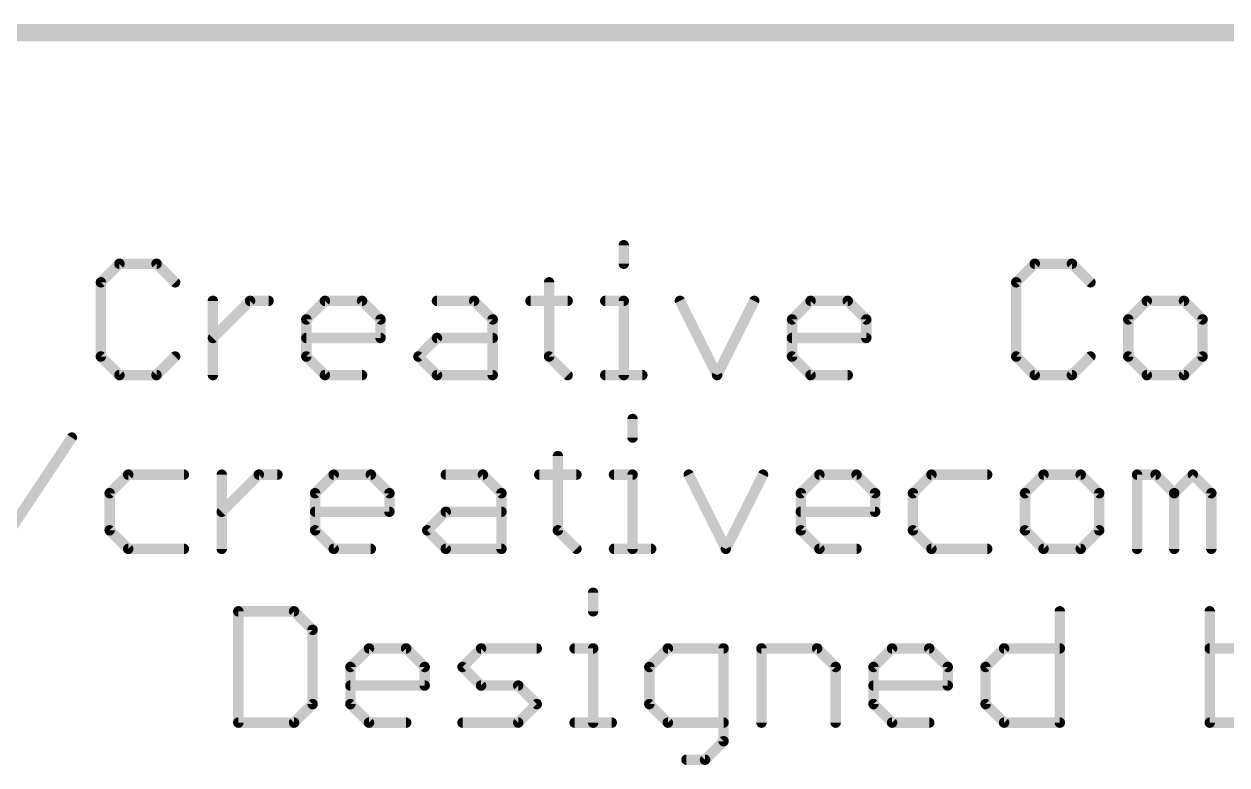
# Model space of a CAD drawing. Extents: x -19 to 88, y -11 to 23.
# Drawn here: x 9.65 to 27.22, y -10.7 to 0.13 of the extents above; entities that cross this region are included whole.
import ezdxf

# ---------------------------------------------------------------- set-up
doc = ezdxf.new("R2010")
doc.units = 0
for name, color, linetype in [('1', 12, 'CONTINUOUS'), ('16', 132, 'CONTINUOUS'), ('20', 53, 'CONTINUOUS'), ('51', 53, 'CONTINUOUS')]:
    doc.layers.add(name, color=color, linetype=linetype)

msp = doc.modelspace()

# ---------------------------------------------------------------- linework, layer by layer
at = {"layer": '1', "const_width": 0.254}
msp.add_lwpolyline([(43.18, 0), (0, 0)], dxfattribs=at)
at = {"layer": '16', "const_width": 0.254}
msp.add_lwpolyline([(43.18, 0), (0, 0)], dxfattribs=at)
at = {"layer": '20', "const_width": 0.2032}
msp.add_lwpolyline([(0, 0), (43.18, 0)], dxfattribs=at)
at = {"layer": '51', "const_width": 0.1524}
for points in [[(18.4062, -3.1056), (18.4062, -3.3768)], [(11.039, -3.3768), (10.7679, -3.648)], [(11.5814, -3.3768), (11.039, -3.3768)], [(11.8525, -3.648), (11.5814, -3.3768)], [(24.4091, -3.3768), (24.138, -3.648)], [(24.9515, -3.3768), (24.4091, -3.3768)], [(25.2226, -3.648), (24.9515, -3.3768)], [(10.7679, -3.648), (10.7679, -4.7326)], [(17.3148, -3.648), (17.3148, -4.7326)], [(24.138, -3.648), (24.138, -4.7326)], [(12.405, -5.0038), (12.405, -3.9191)], [(12.405, -4.4615), (12.9474, -3.9191)], [(12.9474, -3.9191), (13.2185, -3.9191)], [(13.7693, -4.1903), (14.0405, -3.9191)], [(14.0405, -3.9191), (14.5828, -3.9191)], [(14.5828, -3.9191), (14.854, -4.1903)], [(15.6776, -3.9191), (16.22, -3.9191)], [(16.22, -3.9191), (16.4911, -4.1903)], [(17.0436, -3.9191), (17.586, -3.9191)], [(18.1351, -3.9191), (18.4062, -3.9191)], [(18.4062, -3.9191), (18.4062, -5.0038)], [(19.2265, -3.9191), (19.7688, -5.0038)], [(19.7688, -5.0038), (20.3112, -3.9191)], [(20.8637, -4.1903), (21.1348, -3.9191)], [(21.1348, -3.9191), (21.6772, -3.9191)], [(21.6772, -3.9191), (21.9483, -4.1903)], [(26.0463, -3.9191), (25.7751, -4.1903)], [(26.5886, -3.9191), (26.0463, -3.9191)], [(26.8598, -4.1903), (26.5886, -3.9191)], [(13.7693, -4.7326), (13.7693, -4.1903)], [(14.854, -4.1903), (14.854, -4.4615)], [(16.4911, -4.1903), (16.4911, -5.0038)], [(20.8637, -4.7326), (20.8637, -4.1903)], [(21.9483, -4.1903), (21.9483, -4.4615)], [(25.7751, -4.1903), (25.7751, -4.7326)], [(26.8598, -4.7326), (26.8598, -4.1903)], [(14.854, -4.4615), (13.7693, -4.4615)], [(15.4065, -4.7326), (15.6776, -4.4615)], [(15.6776, -4.4615), (16.4911, -4.4615)], [(21.9483, -4.4615), (20.8637, -4.4615)], [(10.7679, -4.7326), (11.039, -5.0038)], [(11.5814, -5.0038), (11.8525, -4.7326)], [(14.0405, -5.0038), (13.7693, -4.7326)], [(15.6776, -5.0038), (15.4065, -4.7326)], [(17.3148, -4.7326), (17.586, -5.0038)], [(21.1348, -5.0038), (20.8637, -4.7326)], [(24.138, -4.7326), (24.4091, -5.0038)], [(24.9515, -5.0038), (25.2226, -4.7326)], [(25.7751, -4.7326), (26.0463, -5.0038)], [(26.5886, -5.0038), (26.8598, -4.7326)], [(11.039, -5.0038), (11.5814, -5.0038)], [(14.5828, -5.0038), (14.0405, -5.0038)], [(16.4911, -5.0038), (15.6776, -5.0038)], [(18.1351, -5.0038), (18.6774, -5.0038)], [(21.6772, -5.0038), (21.1348, -5.0038)], [(24.4091, -5.0038), (24.9515, -5.0038)], [(26.0463, -5.0038), (26.5886, -5.0038)], [(18.5346, -5.6456), (18.5346, -5.9168)], [(9.2591, -7.5438), (10.3438, -5.9168)], [(17.4432, -6.188), (17.4432, -7.2726)], [(11.1674, -6.4591), (10.8963, -6.7303)], [(11.9809, -6.4591), (11.1674, -6.4591)], [(12.5334, -7.5438), (12.5334, -6.4591)], [(12.5334, -7.0015), (13.0758, -6.4591)], [(13.0758, -6.4591), (13.3469, -6.4591)], [(13.8977, -6.7303), (14.1689, -6.4591)], [(14.1689, -6.4591), (14.7112, -6.4591)], [(14.7112, -6.4591), (14.9824, -6.7303)], [(15.8061, -6.4591), (16.3484, -6.4591)], [(16.3484, -6.4591), (16.6195, -6.7303)], [(17.172, -6.4591), (17.7144, -6.4591)], [(18.2635, -6.4591), (18.5346, -6.4591)], [(18.5346, -6.4591), (18.5346, -7.5438)], [(19.3549, -6.4591), (19.8972, -7.5438)], [(19.8972, -7.5438), (20.4396, -6.4591)], [(20.9921, -6.7303), (21.2632, -6.4591)], [(21.2632, -6.4591), (21.8056, -6.4591)], [(21.8056, -6.4591), (22.0767, -6.7303)], [(22.9004, -6.4591), (22.6292, -6.7303)], [(23.7139, -6.4591), (22.9004, -6.4591)], [(24.5375, -6.4591), (24.2664, -6.7303)], [(25.0799, -6.4591), (24.5375, -6.4591)], [(25.351, -6.7303), (25.0799, -6.4591)], [(25.9035, -7.5438), (25.9035, -6.4591)], [(25.9035, -6.4591), (26.1747, -6.4591)], [(26.1747, -6.4591), (26.4459, -6.7303)], [(26.4459, -6.7303), (26.717, -6.4591)], [(26.717, -6.4591), (26.9882, -6.7303)], [(10.8963, -6.7303), (10.8963, -7.2726)], [(13.8977, -7.2726), (13.8977, -6.7303)], [(14.9824, -6.7303), (14.9824, -7.0015)], [(16.6195, -6.7303), (16.6195, -7.5438)], [(20.9921, -7.2726), (20.9921, -6.7303)], [(22.0767, -6.7303), (22.0767, -7.0015)], [(22.6292, -6.7303), (22.6292, -7.2726)], [(24.2664, -6.7303), (24.2664, -7.2726)], [(25.351, -7.2726), (25.351, -6.7303)], [(26.4459, -6.7303), (26.4459, -7.5438)], [(26.9882, -6.7303), (26.9882, -7.5438)], [(14.9824, -7.0015), (13.8977, -7.0015)], [(15.5349, -7.2726), (15.8061, -7.0015)], [(15.8061, -7.0015), (16.6195, -7.0015)], [(22.0767, -7.0015), (20.9921, -7.0015)], [(10.8963, -7.2726), (11.1674, -7.5438)], [(14.1689, -7.5438), (13.8977, -7.2726)], [(15.8061, -7.5438), (15.5349, -7.2726)], [(17.4432, -7.2726), (17.7144, -7.5438)], [(21.2632, -7.5438), (20.9921, -7.2726)], [(22.6292, -7.2726), (22.9004, -7.5438)], [(24.2664, -7.2726), (24.5375, -7.5438)], [(25.0799, -7.5438), (25.351, -7.2726)], [(11.1674, -7.5438), (11.9809, -7.5438)], [(14.7112, -7.5438), (14.1689, -7.5438)], [(16.6195, -7.5438), (15.8061, -7.5438)], [(18.2635, -7.5438), (18.8058, -7.5438)], [(21.8056, -7.5438), (21.2632, -7.5438)], [(22.9004, -7.5438), (23.7139, -7.5438)], [(24.5375, -7.5438), (25.0799, -7.5438)], [(17.9588, -8.1856), (17.9588, -8.4568)], [(12.7762, -8.4568), (12.7762, -10.0838)], [(13.5897, -8.4568), (12.7762, -8.4568)], [(13.8609, -8.728), (13.5897, -8.4568)], [(24.7752, -8.4568), (24.7752, -10.0838)], [(26.9649, -8.4568), (26.9649, -10.0838)], [(13.8609, -9.8126), (13.8609, -8.728)], [(14.4134, -9.2703), (14.6845, -8.9991)], [(14.6845, -8.9991), (15.2269, -8.9991)], [(15.2269, -8.9991), (15.498, -9.2703)], [(16.0505, -9.2703), (16.3217, -8.9991)], [(16.3217, -8.9991), (17.1352, -8.9991)], [(17.6877, -8.9991), (17.9588, -8.9991)], [(17.9588, -8.9991), (17.9588, -10.0838)], [(19.0503, -8.9991), (18.7791, -9.2703)], [(19.8638, -8.9991), (19.0503, -8.9991)], [(19.8638, -10.355), (19.8638, -8.9991)], [(20.4163, -10.0838), (20.4163, -8.9991)], [(20.4163, -8.9991), (21.2298, -8.9991)], [(21.2298, -8.9991), (21.5009, -9.2703)], [(22.0534, -9.2703), (22.3246, -8.9991)], [(22.3246, -8.9991), (22.8669, -8.9991)], [(22.8669, -8.9991), (23.1381, -9.2703)], [(23.6906, -9.2703), (23.9617, -8.9991)], [(23.9617, -8.9991), (24.7752, -8.9991)], [(27.7784, -8.9991), (26.9649, -8.9991)], [(14.4134, -9.8126), (14.4134, -9.2703)], [(15.498, -9.2703), (15.498, -9.5415)], [(16.3217, -9.5415), (16.0505, -9.2703)], [(18.7791, -9.2703), (18.7791, -9.8126)], [(21.5009, -9.2703), (21.5009, -10.0838)], [(22.0534, -9.8126), (22.0534, -9.2703)], [(23.1381, -9.2703), (23.1381, -9.5415)], [(23.6906, -9.8126), (23.6906, -9.2703)], [(15.498, -9.5415), (14.4134, -9.5415)], [(16.864, -9.5415), (16.3217, -9.5415)], [(17.1352, -9.8126), (16.864, -9.5415)], [(23.1381, -9.5415), (22.0534, -9.5415)], [(13.5897, -10.0838), (13.8609, -9.8126)], [(14.6845, -10.0838), (14.4134, -9.8126)], [(16.864, -10.0838), (17.1352, -9.8126)], [(18.7791, -9.8126), (19.0503, -10.0838)], [(22.3246, -10.0838), (22.0534, -9.8126)], [(23.9617, -10.0838), (23.6906, -9.8126)], [(12.7762, -10.0838), (13.5897, -10.0838)], [(15.2269, -10.0838), (14.6845, -10.0838)], [(16.0505, -10.0838), (16.864, -10.0838)], [(17.6877, -10.0838), (18.23, -10.0838)], [(19.0503, -10.0838), (19.8638, -10.0838)], [(22.8669, -10.0838), (22.3246, -10.0838)], [(24.7752, -10.0838), (23.9617, -10.0838)], [(26.9649, -10.0838), (27.7784, -10.0838)], [(19.5926, -10.6261), (19.8638, -10.355)], [(19.3214, -10.6261), (19.5926, -10.6261)]]:
    msp.add_lwpolyline(points, dxfattribs=at)
at = {"layer": '51', "const_width": 0.0762}
for points in [[(18.4443, -3.1056, 1), (18.3681, -3.1056)], [(11.039, -3.3387, 1), (11.039, -3.4149)], [(11.066, -3.4038, 1), (11.0121, -3.3499)], [(11.6083, -3.3499, 1), (11.5544, -3.4038)], [(11.5814, -3.4149, 1), (11.5814, -3.3387)], [(24.4091, -3.3387, 1), (24.4091, -3.4149)], [(24.4361, -3.4038, 1), (24.3822, -3.3499)], [(24.9784, -3.3499, 1), (24.9245, -3.4038)], [(24.9515, -3.4149, 1), (24.9515, -3.3387)], [(18.3681, -3.3768, 1), (18.4443, -3.3768)], [(10.7409, -3.621, 1), (10.7948, -3.6749)], [(10.806, -3.648, 1), (10.7298, -3.648)], [(11.8256, -3.6749, 1), (11.8795, -3.621)], [(17.3529, -3.648, 1), (17.2767, -3.648)], [(24.111, -3.621, 1), (24.1649, -3.6749)], [(24.1761, -3.648, 1), (24.0999, -3.648)], [(25.1957, -3.6749, 1), (25.2496, -3.621)], [(12.4431, -3.9191, 1), (12.3669, -3.9191)], [(12.9474, -3.881, 1), (12.9474, -3.9572)], [(12.9743, -3.9461, 1), (12.9204, -3.8922)], [(13.2185, -3.9572, 1), (13.2185, -3.881)], [(14.0405, -3.881, 1), (14.0405, -3.9572)], [(14.0674, -3.9461, 1), (14.0135, -3.8922)], [(14.6098, -3.8922, 1), (14.5559, -3.9461)], [(14.5828, -3.9572, 1), (14.5828, -3.881)], [(15.6776, -3.881, 1), (15.6776, -3.9572)], [(16.2469, -3.8922, 1), (16.193, -3.9461)], [(16.22, -3.9572, 1), (16.22, -3.881)], [(17.0436, -3.881, 1), (17.0436, -3.9572)], [(17.586, -3.9572, 1), (17.586, -3.881)], [(18.1351, -3.881, 1), (18.1351, -3.9572)], [(18.4443, -3.9191, 1), (18.3681, -3.9191)], [(18.4062, -3.9572, 1), (18.4062, -3.881)], [(19.2606, -3.9021, 1), (19.1924, -3.9362)], [(20.3452, -3.9362, 1), (20.2771, -3.9021)], [(21.1348, -3.881, 1), (21.1348, -3.9572)], [(21.1618, -3.9461, 1), (21.1079, -3.8922)], [(21.7041, -3.8922, 1), (21.6502, -3.9461)], [(21.6772, -3.9572, 1), (21.6772, -3.881)], [(26.0463, -3.881, 1), (26.0463, -3.9572)], [(26.0732, -3.9461, 1), (26.0194, -3.8922)], [(26.6156, -3.8922, 1), (26.5617, -3.9461)], [(26.5886, -3.9572, 1), (26.5886, -3.881)], [(13.8074, -4.1903, 1), (13.7312, -4.1903)], [(13.7424, -4.1634, 1), (13.7963, -4.2172)], [(14.8921, -4.1903, 1), (14.8159, -4.1903)], [(14.827, -4.2172, 1), (14.8809, -4.1634)], [(16.5292, -4.1903, 1), (16.453, -4.1903)], [(16.4642, -4.2172, 1), (16.5181, -4.1634)], [(20.9018, -4.1903, 1), (20.8256, -4.1903)], [(20.8367, -4.1634, 1), (20.8906, -4.2172)], [(21.9864, -4.1903, 1), (21.9102, -4.1903)], [(21.9214, -4.2172, 1), (21.9753, -4.1634)], [(25.8132, -4.1903, 1), (25.737, -4.1903)], [(25.7482, -4.1634, 1), (25.8021, -4.2172)], [(26.8979, -4.1903, 1), (26.8217, -4.1903)], [(26.8329, -4.2172, 1), (26.8867, -4.1634)], [(13.7693, -4.4234, 1), (13.7693, -4.4996)], [(14.854, -4.4996, 1), (14.854, -4.4234)], [(15.6776, -4.4234, 1), (15.6776, -4.4996)], [(15.7046, -4.4884, 1), (15.6507, -4.4345)], [(16.4911, -4.4996, 1), (16.4911, -4.4234)], [(20.8637, -4.4234, 1), (20.8637, -4.4996)], [(21.9483, -4.4996, 1), (21.9483, -4.4234)], [(12.3781, -4.4345, 1), (12.432, -4.4884)], [(14.8159, -4.4615, 1), (14.8921, -4.4615)], [(21.9102, -4.4615, 1), (21.9864, -4.4615)], [(10.7948, -4.7057, 1), (10.7409, -4.7596)], [(10.7298, -4.7326, 1), (10.806, -4.7326)], [(11.8795, -4.7596, 1), (11.8256, -4.7057)], [(13.7963, -4.7057, 1), (13.7424, -4.7596)], [(13.7312, -4.7326, 1), (13.8074, -4.7326)], [(15.4334, -4.7057, 1), (15.3795, -4.7596)], [(15.3795, -4.7057, 1), (15.4334, -4.7596)], [(17.3417, -4.7057, 1), (17.2879, -4.7596)], [(17.2767, -4.7326, 1), (17.3529, -4.7326)], [(20.8906, -4.7057, 1), (20.8367, -4.7596)], [(20.8256, -4.7326, 1), (20.9018, -4.7326)], [(24.1649, -4.7057, 1), (24.111, -4.7596)], [(24.0999, -4.7326, 1), (24.1761, -4.7326)], [(25.2496, -4.7596, 1), (25.1957, -4.7057)], [(25.8021, -4.7057, 1), (25.7482, -4.7596)], [(25.737, -4.7326, 1), (25.8132, -4.7326)], [(26.8217, -4.7326, 1), (26.8979, -4.7326)], [(26.8867, -4.7596, 1), (26.8329, -4.7057)], [(11.039, -4.9657, 1), (11.039, -5.0419)], [(11.0121, -5.0307, 1), (11.066, -4.9769)], [(11.5544, -4.9769, 1), (11.6083, -5.0307)], [(11.5814, -5.0419, 1), (11.5814, -4.9657)], [(12.3669, -5.0038, 1), (12.4431, -5.0038)], [(14.0405, -4.9657, 1), (14.0405, -5.0419)], [(14.0135, -5.0307, 1), (14.0674, -4.9769)], [(14.5828, -5.0419, 1), (14.5828, -4.9657)], [(15.6776, -4.9657, 1), (15.6776, -5.0419)], [(15.6507, -5.0307, 1), (15.7046, -4.9769)], [(16.453, -5.0038, 1), (16.5292, -5.0038)], [(16.4911, -5.0419, 1), (16.4911, -4.9657)], [(17.559, -5.0307, 1), (17.6129, -4.9769)], [(18.1351, -4.9657, 1), (18.1351, -5.0419)], [(18.3681, -5.0038, 1), (18.4443, -5.0038)], [(18.6774, -5.0419, 1), (18.6774, -4.9657)], [(19.7348, -4.9868, 1), (19.8029, -5.0208)], [(19.7348, -5.0208, 1), (19.8029, -4.9868)], [(21.1348, -4.9657, 1), (21.1348, -5.0419)], [(21.1079, -5.0307, 1), (21.1618, -4.9769)], [(21.6772, -5.0419, 1), (21.6772, -4.9657)], [(24.4091, -4.9657, 1), (24.4091, -5.0419)], [(24.3822, -5.0307, 1), (24.4361, -4.9769)], [(24.9245, -4.9769, 1), (24.9784, -5.0307)], [(24.9515, -5.0419, 1), (24.9515, -4.9657)], [(26.0463, -4.9657, 1), (26.0463, -5.0419)], [(26.0194, -5.0307, 1), (26.0732, -4.9769)], [(26.5617, -4.9769, 1), (26.6156, -5.0307)], [(26.5886, -5.0419, 1), (26.5886, -4.9657)], [(18.5727, -5.6456, 1), (18.4965, -5.6456)], [(10.3755, -5.9379, 1), (10.3121, -5.8957)], [(18.4965, -5.9168, 1), (18.5727, -5.9168)], [(17.4813, -6.188, 1), (17.4051, -6.188)], [(11.1674, -6.421, 1), (11.1674, -6.4972)], [(11.1944, -6.4861, 1), (11.1405, -6.4322)], [(11.9809, -6.4972, 1), (11.9809, -6.421)], [(12.5715, -6.4591, 1), (12.4953, -6.4591)], [(13.0758, -6.421, 1), (13.0758, -6.4972)], [(13.1027, -6.4861, 1), (13.0488, -6.4322)], [(13.3469, -6.4972, 1), (13.3469, -6.421)], [(14.1689, -6.421, 1), (14.1689, -6.4972)], [(14.1958, -6.4861, 1), (14.142, -6.4322)], [(14.7382, -6.4322, 1), (14.6843, -6.4861)], [(14.7112, -6.4972, 1), (14.7112, -6.421)], [(15.8061, -6.421, 1), (15.8061, -6.4972)], [(16.3753, -6.4322, 1), (16.3214, -6.4861)], [(16.3484, -6.4972, 1), (16.3484, -6.421)], [(17.172, -6.421, 1), (17.172, -6.4972)], [(17.7144, -6.4972, 1), (17.7144, -6.421)], [(18.2635, -6.421, 1), (18.2635, -6.4972)], [(18.5727, -6.4591, 1), (18.4965, -6.4591)], [(18.5346, -6.4972, 1), (18.5346, -6.421)], [(19.389, -6.4421, 1), (19.3208, -6.4762)], [(20.4737, -6.4762, 1), (20.4055, -6.4421)], [(21.2632, -6.421, 1), (21.2632, -6.4972)], [(21.2902, -6.4861, 1), (21.2363, -6.4322)], [(21.8325, -6.4322, 1), (21.7786, -6.4861)], [(21.8056, -6.4972, 1), (21.8056, -6.421)], [(22.9004, -6.421, 1), (22.9004, -6.4972)], [(22.9273, -6.4861, 1), (22.8735, -6.4322)], [(23.7139, -6.4972, 1), (23.7139, -6.421)], [(24.5375, -6.421, 1), (24.5375, -6.4972)], [(24.5645, -6.4861, 1), (24.5106, -6.4322)], [(25.1068, -6.4322, 1), (25.0529, -6.4861)], [(25.0799, -6.4972, 1), (25.0799, -6.421)], [(25.9416, -6.4591, 1), (25.8654, -6.4591)], [(25.9035, -6.421, 1), (25.9035, -6.4972)], [(26.2016, -6.4322, 1), (26.1478, -6.4861)], [(26.1747, -6.4972, 1), (26.1747, -6.421)], [(26.744, -6.4322, 1), (26.6901, -6.4861)], [(26.744, -6.4861, 1), (26.6901, -6.4322)], [(10.9344, -6.7303, 1), (10.8582, -6.7303)], [(10.8693, -6.7034, 1), (10.9232, -6.7572)], [(13.9358, -6.7303, 1), (13.8596, -6.7303)], [(13.8708, -6.7034, 1), (13.9247, -6.7572)], [(15.0205, -6.7303, 1), (14.9443, -6.7303)], [(14.9554, -6.7572, 1), (15.0093, -6.7034)], [(16.6576, -6.7303, 1), (16.5814, -6.7303)], [(16.5926, -6.7572, 1), (16.6465, -6.7034)], [(21.0302, -6.7303, 1), (20.954, -6.7303)], [(20.9651, -6.7034, 1), (21.019, -6.7572)], [(22.1148, -6.7303, 1), (22.0386, -6.7303)], [(22.0498, -6.7572, 1), (22.1037, -6.7034)], [(22.6673, -6.7303, 1), (22.5911, -6.7303)], [(22.6023, -6.7034, 1), (22.6562, -6.7572)], [(24.3045, -6.7303, 1), (24.2283, -6.7303)], [(24.2394, -6.7034, 1), (24.2933, -6.7572)], [(25.3891, -6.7303, 1), (25.3129, -6.7303)], [(25.3241, -6.7572, 1), (25.378, -6.7034)], [(26.484, -6.7303, 1), (26.4078, -6.7303)], [(26.4189, -6.7034, 1), (26.4728, -6.7572)], [(26.4189, -6.7572, 1), (26.4728, -6.7034)], [(27.0263, -6.7303, 1), (26.9501, -6.7303)], [(26.9613, -6.7572, 1), (27.0151, -6.7034)], [(12.5065, -6.9745, 1), (12.5604, -7.0284)], [(13.8977, -6.9634, 1), (13.8977, -7.0396)], [(14.9443, -7.0015, 1), (15.0205, -7.0015)], [(14.9824, -7.0396, 1), (14.9824, -6.9634)], [(15.8061, -6.9634, 1), (15.8061, -7.0396)], [(15.833, -7.0284, 1), (15.7791, -6.9745)], [(16.6195, -7.0396, 1), (16.6195, -6.9634)], [(20.9921, -6.9634, 1), (20.9921, -7.0396)], [(22.0386, -7.0015, 1), (22.1148, -7.0015)], [(22.0767, -7.0396, 1), (22.0767, -6.9634)], [(10.9232, -7.2457, 1), (10.8693, -7.2996)], [(13.9247, -7.2457, 1), (13.8708, -7.2996)], [(15.5618, -7.2457, 1), (15.5079, -7.2996)], [(17.4701, -7.2457, 1), (17.4163, -7.2996)], [(21.019, -7.2457, 1), (20.9651, -7.2996)], [(22.6562, -7.2457, 1), (22.6023, -7.2996)], [(24.2933, -7.2457, 1), (24.2394, -7.2996)], [(25.378, -7.2996, 1), (25.3241, -7.2457)], [(10.8582, -7.2726, 1), (10.9344, -7.2726)], [(13.8596, -7.2726, 1), (13.9358, -7.2726)], [(15.5079, -7.2457, 1), (15.5618, -7.2996)], [(17.4051, -7.2726, 1), (17.4813, -7.2726)], [(20.954, -7.2726, 1), (21.0302, -7.2726)], [(22.5911, -7.2726, 1), (22.6673, -7.2726)], [(24.2283, -7.2726, 1), (24.3045, -7.2726)], [(25.3129, -7.2726, 1), (25.3891, -7.2726)], [(11.1674, -7.5057, 1), (11.1674, -7.5819)], [(11.1405, -7.5707, 1), (11.1944, -7.5169)], [(11.9809, -7.5819, 1), (11.9809, -7.5057)], [(12.4953, -7.5438, 1), (12.5715, -7.5438)], [(14.1689, -7.5057, 1), (14.1689, -7.5819)], [(14.142, -7.5707, 1), (14.1958, -7.5169)], [(14.7112, -7.5819, 1), (14.7112, -7.5057)], [(15.8061, -7.5057, 1), (15.8061, -7.5819)], [(15.7791, -7.5707, 1), (15.833, -7.5169)], [(16.5814, -7.5438, 1), (16.6576, -7.5438)], [(16.6195, -7.5819, 1), (16.6195, -7.5057)], [(17.6874, -7.5707, 1), (17.7413, -7.5169)], [(18.2635, -7.5057, 1), (18.2635, -7.5819)], [(18.4965, -7.5438, 1), (18.5727, -7.5438)], [(18.8058, -7.5819, 1), (18.8058, -7.5057)], [(19.8632, -7.5268, 1), (19.9313, -7.5608)], [(19.8632, -7.5608, 1), (19.9313, -7.5268)], [(21.2632, -7.5057, 1), (21.2632, -7.5819)], [(21.2363, -7.5707, 1), (21.2902, -7.5169)], [(21.8056, -7.5819, 1), (21.8056, -7.5057)], [(22.9004, -7.5057, 1), (22.9004, -7.5819)], [(22.8735, -7.5707, 1), (22.9273, -7.5169)], [(23.7139, -7.5819, 1), (23.7139, -7.5057)], [(24.5375, -7.5057, 1), (24.5375, -7.5819)], [(24.5106, -7.5707, 1), (24.5645, -7.5169)], [(25.0529, -7.5169, 1), (25.1068, -7.5707)], [(25.0799, -7.5819, 1), (25.0799, -7.5057)], [(25.8654, -7.5438, 1), (25.9416, -7.5438)], [(26.4078, -7.5438, 1), (26.484, -7.5438)], [(26.9501, -7.5438, 1), (27.0263, -7.5438)], [(17.9969, -8.1856, 1), (17.9207, -8.1856)], [(12.8143, -8.4568, 1), (12.7381, -8.4568)], [(12.7762, -8.4187, 1), (12.7762, -8.4949)], [(13.6166, -8.4299, 1), (13.5628, -8.4838)], [(13.5897, -8.4949, 1), (13.5897, -8.4187)], [(17.9207, -8.4568, 1), (17.9969, -8.4568)], [(24.8133, -8.4568, 1), (24.7371, -8.4568)], [(27.003, -8.4568, 1), (26.9268, -8.4568)], [(13.899, -8.728, 1), (13.8228, -8.728)], [(13.8339, -8.7549, 1), (13.8878, -8.701)], [(14.6845, -8.961, 1), (14.6845, -9.0372)], [(14.7115, -9.0261, 1), (14.6576, -8.9722)], [(15.2538, -8.9722, 1), (15.1999, -9.0261)], [(15.2269, -9.0372, 1), (15.2269, -8.961)], [(16.3217, -8.961, 1), (16.3217, -9.0372)], [(16.3486, -9.0261, 1), (16.2947, -8.9722)], [(17.1352, -9.0372, 1), (17.1352, -8.961)], [(17.6877, -8.961, 1), (17.6877, -9.0372)], [(17.9969, -8.9991, 1), (17.9207, -8.9991)], [(17.9588, -9.0372, 1), (17.9588, -8.961)], [(19.0503, -8.961, 1), (19.0503, -9.0372)], [(19.0772, -9.0261, 1), (19.0233, -8.9722)], [(19.9019, -8.9991, 1), (19.8257, -8.9991)], [(19.8638, -9.0372, 1), (19.8638, -8.961)], [(20.4544, -8.9991, 1), (20.3782, -8.9991)], [(20.4163, -8.961, 1), (20.4163, -9.0372)], [(21.2567, -8.9722, 1), (21.2028, -9.0261)], [(21.2298, -9.0372, 1), (21.2298, -8.961)], [(22.3246, -8.961, 1), (22.3246, -9.0372)], [(22.3515, -9.0261, 1), (22.2976, -8.9722)], [(22.8939, -8.9722, 1), (22.84, -9.0261)], [(22.8669, -9.0372, 1), (22.8669, -8.961)], [(23.9617, -8.961, 1), (23.9617, -9.0372)], [(23.9887, -9.0261, 1), (23.9348, -8.9722)], [(24.7752, -9.0372, 1), (24.7752, -8.961)], [(26.9649, -8.961, 1), (26.9649, -9.0372)], [(14.4515, -9.2703, 1), (14.3753, -9.2703)], [(14.3864, -9.2434, 1), (14.4403, -9.2972)], [(15.5361, -9.2703, 1), (15.4599, -9.2703)], [(15.4711, -9.2972, 1), (15.525, -9.2434)], [(16.0775, -9.2434, 1), (16.0236, -9.2972)], [(16.0236, -9.2434, 1), (16.0775, -9.2972)], [(18.8172, -9.2703, 1), (18.741, -9.2703)], [(18.7522, -9.2434, 1), (18.806, -9.2972)], [(21.539, -9.2703, 1), (21.4628, -9.2703)], [(21.474, -9.2972, 1), (21.5279, -9.2434)], [(22.0915, -9.2703, 1), (22.0153, -9.2703)], [(22.0265, -9.2434, 1), (22.0804, -9.2972)], [(23.1762, -9.2703, 1), (23.1, -9.2703)], [(23.1111, -9.2972, 1), (23.165, -9.2434)], [(23.7287, -9.2703, 1), (23.6525, -9.2703)], [(23.6636, -9.2434, 1), (23.7175, -9.2972)], [(14.4134, -9.5034, 1), (14.4134, -9.5796)], [(15.498, -9.5796, 1), (15.498, -9.5034)], [(16.3217, -9.5034, 1), (16.3217, -9.5796)], [(16.2947, -9.5684, 1), (16.3486, -9.5145)], [(16.8909, -9.5145, 1), (16.8371, -9.5684)], [(16.864, -9.5796, 1), (16.864, -9.5034)], [(22.0534, -9.5034, 1), (22.0534, -9.5796)], [(23.1381, -9.5796, 1), (23.1381, -9.5034)], [(15.4599, -9.5415, 1), (15.5361, -9.5415)], [(23.1, -9.5415, 1), (23.1762, -9.5415)], [(13.8228, -9.8126, 1), (13.899, -9.8126)], [(13.8878, -9.8396, 1), (13.8339, -9.7857)], [(14.4403, -9.7857, 1), (14.3864, -9.8396)], [(14.3753, -9.8126, 1), (14.4515, -9.8126)], [(17.1621, -9.8396, 1), (17.1082, -9.7857)], [(17.1082, -9.8396, 1), (17.1621, -9.7857)], [(18.806, -9.7857, 1), (18.7522, -9.8396)], [(18.741, -9.8126, 1), (18.8172, -9.8126)], [(22.0804, -9.7857, 1), (22.0265, -9.8396)], [(22.0153, -9.8126, 1), (22.0915, -9.8126)], [(23.7175, -9.7857, 1), (23.6636, -9.8396)], [(23.6525, -9.8126, 1), (23.7287, -9.8126)], [(12.7762, -10.0457, 1), (12.7762, -10.1219)], [(13.5897, -10.1219, 1), (13.5897, -10.0457)], [(14.6845, -10.0457, 1), (14.6845, -10.1219)], [(15.2269, -10.1219, 1), (15.2269, -10.0457)], [(16.0505, -10.0457, 1), (16.0505, -10.1219)], [(16.864, -10.1219, 1), (16.864, -10.0457)], [(17.6877, -10.0457, 1), (17.6877, -10.1219)], [(18.23, -10.1219, 1), (18.23, -10.0457)], [(19.0503, -10.0457, 1), (19.0503, -10.1219)], [(19.8638, -10.1219, 1), (19.8638, -10.0457)], [(22.3246, -10.0457, 1), (22.3246, -10.1219)], [(22.8669, -10.1219, 1), (22.8669, -10.0457)], [(23.9617, -10.0457, 1), (23.9617, -10.1219)], [(24.7752, -10.1219, 1), (24.7752, -10.0457)], [(26.9649, -10.0457, 1), (26.9649, -10.1219)], [(12.7381, -10.0838, 1), (12.8143, -10.0838)], [(13.5628, -10.0569, 1), (13.6166, -10.1107)], [(14.6576, -10.1107, 1), (14.7115, -10.0569)], [(16.8371, -10.0569, 1), (16.8909, -10.1107)], [(17.9207, -10.0838, 1), (17.9969, -10.0838)], [(19.0233, -10.1107, 1), (19.0772, -10.0569)], [(20.3782, -10.0838, 1), (20.4544, -10.0838)], [(21.4628, -10.0838, 1), (21.539, -10.0838)], [(22.2976, -10.1107, 1), (22.3515, -10.0569)], [(23.9348, -10.1107, 1), (23.9887, -10.0569)], [(24.7371, -10.0838, 1), (24.8133, -10.0838)], [(26.9268, -10.0838, 1), (27.003, -10.0838)], [(19.8257, -10.355, 1), (19.9019, -10.355)], [(19.8907, -10.3819, 1), (19.8368, -10.328)], [(19.3214, -10.588, 1), (19.3214, -10.6642)], [(19.5657, -10.5992, 1), (19.6195, -10.6531)], [(19.5926, -10.6642, 1), (19.5926, -10.588)]]:
    msp.add_lwpolyline(points, format="xyb", dxfattribs=at)

doc.saveas('drawing.dxf')
